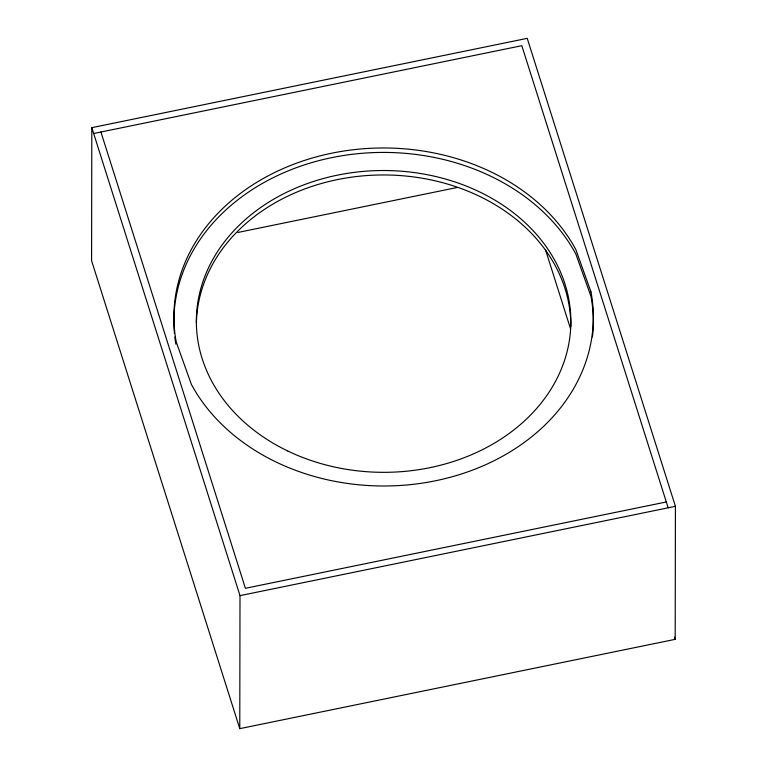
<?xml version="1.0" encoding="UTF-8"?>
<svg xmlns="http://www.w3.org/2000/svg" width="767" height="767" viewBox="0 0 767 767"><rect width="100%" height="100%" fill="white"/><g stroke="black" fill="none" stroke-linecap="round" stroke-linejoin="round"><path stroke-width="1.15" d="M91.81 127.658L91.58 260.675L239.774 728.65L675.19 639.342L675.42 506.325L527.226 38.35L91.81 127.658L240.004 595.633L239.774 728.65M93.67 133.506L521.819 45.684L668.162 507.812M237.875 232.468L457.113 187.503M666.312 501.963L245.411 588.299L100.928 132.02M240.004 595.633L675.42 506.325M674.461 637.061L675.19 639.342M545.442 249.553L570.36 328.266M196.4 322.802A187.244 150.898 0.1 0 1 385.801 174.972A187.244 150.898 0.1 0 1 570.84 326.579M175.825 344.124A209.707 169.008 0.1 0 1 174.809 337.02M174.445 333.444A209.707 169.008 0.1 0 1 175.058 303.531M175.221 302.351A209.707 169.008 0.1 0 1 352.379 154.282A209.707 169.008 0.1 0 1 575.825 253.973L590.983 296.378A209.707 169.008 0.1 0 1 592.44 336.962M590.983 291.949L575.835 249.543A209.707 169.008 0.1 0 0 325.582 154.541A209.707 169.008 0.1 0 0 176.247 342.034L191.395 384.44A209.707 169.008 0.1 0 0 441.648 479.433A209.707 169.008 0.1 0 0 590.983 291.949M288.066 451.149A187.244 150.898 0.1 0 0 570.84 323.329A187.244 150.898 0.1 0 0 291.92 189.794A187.244 150.898 0.1 0 0 288.066 451.149"/></g></svg>
